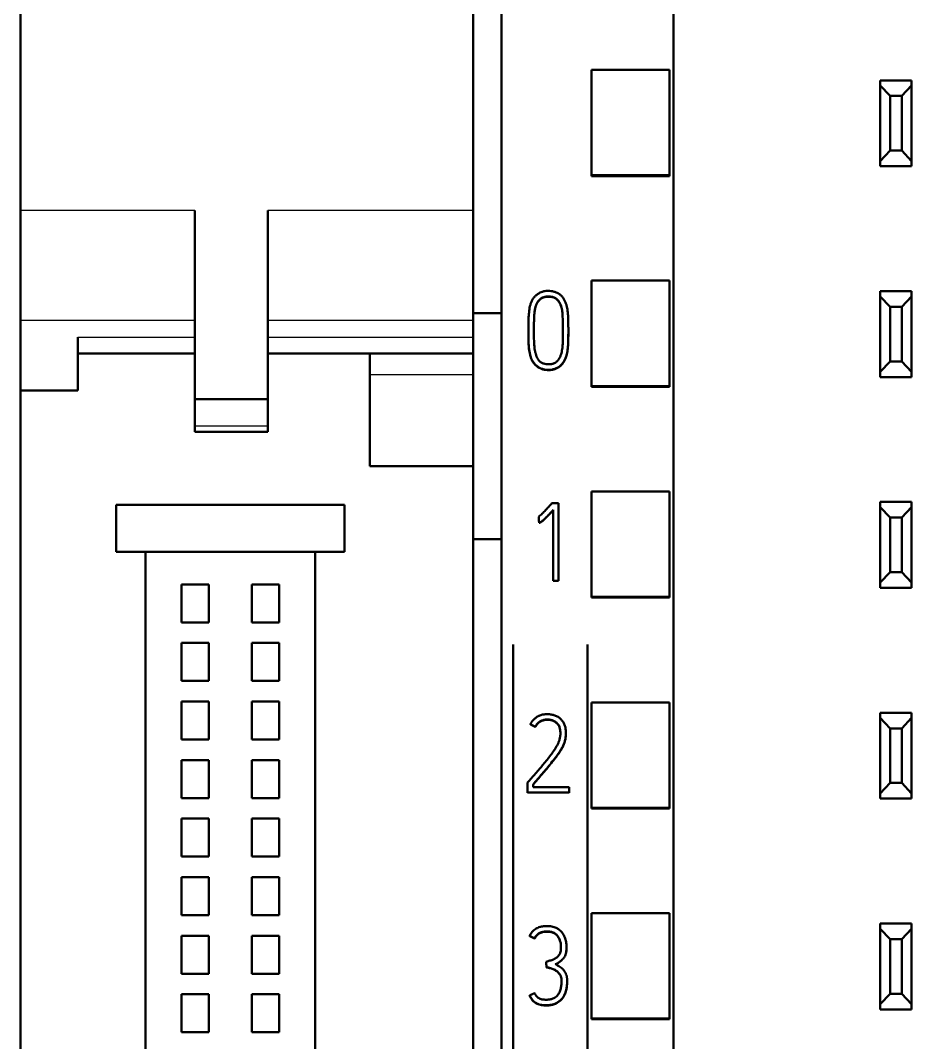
# Model space of a CAD drawing. Header units: millimetres. Extents: x 0 to 594, y 0 to 420.
# Drawn here: x 118.74 to 141.56, y 283.18 to 309.37 of the extents above; entities that cross this region are included whole.
import ezdxf

# ---------------------------------------------------------------- set-up
doc = ezdxf.new("R2010")
doc.units = ezdxf.units.MM
doc.layers.add('1', color=7, linetype='Continuous')

msp = doc.modelspace()

# ---------------------------------------------------------------- linework, layer by layer
at = {"layer": '1', "color": 7, "linetype": 'Continuous', "lineweight": 50}
for p, q in [((131.061, 360.313), (131.061, 246.895)), ((135.461, 358.032), (135.461, 249.217)), ((130.336, 319.932), (130.336, 301.866)), ((118.736, 319.44), (118.736, 304.497)), ((133.361, 305.401), (133.361, 308.103)), ((135.361, 308.103), (133.361, 308.103)), ((135.361, 305.401), (135.361, 308.103)), ((140.761, 307.832), (141.561, 307.832)), ((140.761, 307.699), (140.761, 307.832)), ((141.011, 307.432), (140.761, 307.699)), ((140.761, 305.766), (140.761, 307.699)), ((141.561, 307.699), (141.311, 307.432)), ((141.561, 307.832), (141.561, 307.699)), ((141.561, 307.699), (141.561, 305.766)), ((141.311, 307.432), (141.011, 307.432)), ((141.011, 307.432), (141.011, 306.032)), ((141.311, 306.032), (141.311, 307.432)), ((140.761, 305.766), (141.011, 306.032)), ((141.011, 306.032), (141.311, 306.032)), ((141.311, 306.032), (141.561, 305.766)), ((140.761, 305.632), (140.761, 305.766)), ((141.561, 305.632), (140.761, 305.632)), ((141.561, 305.766), (141.561, 305.632)), ((133.361, 305.382), (133.361, 305.401)), ((135.361, 305.401), (133.361, 305.401)), ((135.361, 305.382), (133.361, 305.382)), ((135.361, 305.382), (135.361, 305.401)), ((123.201, 304.497), (123.201, 299.661)), ((125.071, 304.497), (125.071, 299.661)), ((133.361, 300), (133.361, 302.701)), ((135.361, 302.701), (133.361, 302.701)), ((135.361, 300), (135.361, 302.701)), ((140.761, 302.432), (141.561, 302.432)), ((140.761, 302.299), (140.761, 302.432)), ((141.011, 302.032), (140.761, 302.299)), ((140.761, 300.366), (140.761, 302.299)), ((141.561, 302.299), (141.311, 302.032)), ((141.561, 302.432), (141.561, 302.299)), ((141.561, 302.299), (141.561, 300.366)), ((141.311, 302.032), (141.011, 302.032)), ((141.011, 302.032), (141.011, 300.632)), ((141.311, 300.632), (141.311, 302.032)), ((118.736, 301.678), (118.736, 299.885)), ((130.336, 301.866), (130.336, 296.076)), ((131.061, 301.866), (130.336, 301.866)), ((131.747, 301.44), (131.747, 301.434)), ((132.77, 301.392), (132.77, 301.398)), ((120.209, 299.885), (120.209, 301.254)), ((120.209, 300.832), (123.201, 300.832)), ((120.209, 300.832), (123.201, 300.832)), ((125.071, 300.832), (127.687, 300.832)), ((125.071, 300.832), (130.336, 300.832)), ((127.687, 300.294), (127.687, 300.832)), ((127.687, 300.832), (130.336, 300.832)), ((140.761, 300.366), (141.011, 300.632)), ((141.011, 300.632), (141.311, 300.632)), ((141.311, 300.632), (141.561, 300.366)), ((140.761, 300.232), (140.761, 300.366)), ((141.561, 300.366), (141.561, 300.232)), ((127.687, 297.947), (127.687, 300.294)), ((141.561, 300.232), (140.761, 300.232)), ((118.736, 299.885), (118.736, 262.532)), ((120.209, 299.885), (118.736, 299.885)), ((133.361, 299.982), (133.361, 300)), ((135.361, 300), (133.361, 300)), ((135.361, 299.982), (133.361, 299.982)), ((135.361, 299.982), (135.361, 300)), ((123.201, 299.661), (123.201, 298.984)), ((123.201, 299.661), (125.071, 299.661)), ((125.071, 299.661), (125.071, 298.984)), ((123.201, 298.832), (125.071, 298.832)), ((127.687, 297.947), (130.336, 297.947)), ((133.361, 294.598), (133.361, 297.3)), ((135.361, 297.3), (133.361, 297.3)), ((135.361, 294.598), (135.361, 297.3)), ((121.186, 296.957), (121.186, 295.757)), ((127.036, 296.957), (121.186, 296.957)), ((127.036, 295.757), (127.036, 296.957)), ((132.522, 296.998), (132.348, 296.998)), ((132.522, 295.01), (132.522, 296.998)), ((140.761, 297.032), (141.561, 297.032)), ((140.761, 296.899), (140.761, 297.032)), ((141.561, 297.032), (141.561, 296.899)), ((132.384, 296.826), (132.384, 295.01)), ((140.761, 294.966), (140.761, 296.899)), ((141.011, 296.632), (140.761, 296.899)), ((141.561, 296.899), (141.311, 296.632)), ((141.561, 296.899), (141.561, 294.966)), ((132.012, 296.653), (132.012, 296.646)), ((132.02, 296.505), (132.02, 296.499)), ((141.311, 296.632), (141.011, 296.632)), ((141.011, 296.632), (141.011, 295.232)), ((141.311, 295.232), (141.311, 296.632)), ((130.336, 296.076), (130.336, 262.506)), ((131.061, 296.076), (130.336, 296.076)), ((121.186, 295.757), (127.036, 295.757)), ((121.936, 295.757), (121.936, 265.807)), ((126.286, 265.807), (126.286, 295.757)), ((140.761, 294.966), (141.011, 295.232)), ((141.011, 295.232), (141.311, 295.232)), ((141.311, 295.232), (141.561, 294.966)), ((122.861, 293.945), (122.861, 294.92)), ((122.861, 294.92), (123.561, 294.92)), ((123.561, 294.92), (123.561, 293.945)), ((124.661, 293.945), (124.661, 294.92)), ((124.661, 294.92), (125.361, 294.92)), ((125.361, 294.92), (125.361, 293.945)), ((132.384, 295.01), (132.522, 295.01)), ((140.761, 294.832), (140.761, 294.966)), ((141.561, 294.966), (141.561, 294.832)), ((133.361, 294.582), (133.361, 294.598)), ((135.361, 294.598), (133.361, 294.598)), ((135.361, 294.582), (135.361, 294.598)), ((141.561, 294.832), (140.761, 294.832)), ((135.361, 294.582), (133.361, 294.582)), ((123.561, 293.945), (122.861, 293.945)), ((125.361, 293.945), (124.661, 293.945)), ((122.861, 293.42), (123.561, 293.42)), ((122.861, 292.445), (122.861, 293.42)), ((123.561, 293.42), (123.561, 292.445)), ((124.661, 292.445), (124.661, 293.42)), ((124.661, 293.42), (125.361, 293.42)), ((125.361, 293.42), (125.361, 292.445)), ((131.361, 293.382), (131.361, 229.427)), ((133.261, 293.382), (133.261, 229.427)), ((123.561, 292.445), (122.861, 292.445)), ((125.361, 292.445), (124.661, 292.445)), ((122.861, 291.92), (123.561, 291.92)), ((122.861, 290.945), (122.861, 291.92)), ((123.561, 291.92), (123.561, 290.945)), ((124.661, 291.92), (125.361, 291.92)), ((124.661, 290.945), (124.661, 291.92)), ((125.361, 291.92), (125.361, 290.945)), ((133.361, 289.196), (133.361, 291.898)), ((135.361, 291.898), (133.361, 291.898)), ((135.361, 289.196), (135.361, 291.898)), ((140.761, 291.632), (141.561, 291.632)), ((140.761, 291.499), (140.761, 291.632)), ((141.011, 291.232), (140.761, 291.499)), ((140.761, 289.566), (140.761, 291.499)), ((141.561, 291.499), (141.311, 291.232)), ((141.561, 291.632), (141.561, 291.499)), ((141.561, 291.499), (141.561, 289.566)), ((131.801, 291.337), (131.801, 291.331)), ((131.926, 291.273), (131.926, 291.267)), ((141.311, 291.232), (141.011, 291.232)), ((141.011, 291.232), (141.011, 289.832)), ((141.311, 289.832), (141.311, 291.232)), ((123.561, 290.945), (122.861, 290.945)), ((125.361, 290.945), (124.661, 290.945)), ((132.708, 291.105), (132.708, 291.111)), ((122.861, 289.445), (122.861, 290.42)), ((122.861, 290.42), (123.561, 290.42)), ((123.561, 290.42), (123.561, 289.445)), ((124.661, 289.445), (124.661, 290.42)), ((124.661, 290.42), (125.361, 290.42)), ((125.361, 290.42), (125.361, 289.445)), ((131.726, 289.841), (131.726, 289.586)), ((131.865, 289.724), (131.865, 289.791)), ((132.791, 289.724), (131.865, 289.724)), ((132.791, 289.586), (132.791, 289.724)), ((140.761, 289.566), (141.011, 289.832)), ((141.011, 289.832), (141.311, 289.832)), ((141.311, 289.832), (141.561, 289.566)), ((123.561, 289.445), (122.861, 289.445)), ((125.361, 289.445), (124.661, 289.445)), ((131.726, 289.586), (131.726, 289.58)), ((131.726, 289.586), (132.791, 289.586)), ((132.791, 289.586), (132.791, 289.58)), ((140.761, 289.432), (140.761, 289.566)), ((141.561, 289.432), (140.761, 289.432)), ((141.561, 289.566), (141.561, 289.432)), ((133.361, 289.182), (133.361, 289.196)), ((135.361, 289.196), (133.361, 289.196)), ((135.361, 289.182), (133.361, 289.182)), ((135.361, 289.182), (135.361, 289.196)), ((122.861, 287.945), (122.861, 288.92)), ((122.861, 288.92), (123.561, 288.92)), ((123.561, 288.92), (123.561, 287.945)), ((124.661, 287.945), (124.661, 288.92)), ((124.661, 288.92), (125.361, 288.92)), ((125.361, 288.92), (125.361, 287.945)), ((123.561, 287.945), (122.861, 287.945)), ((125.361, 287.945), (124.661, 287.945)), ((122.861, 286.445), (122.861, 287.42)), ((122.861, 287.42), (123.561, 287.42)), ((123.561, 287.42), (123.561, 286.445)), ((124.661, 286.445), (124.661, 287.42)), ((124.661, 287.42), (125.361, 287.42)), ((125.361, 287.42), (125.361, 286.445)), ((133.361, 283.795), (133.361, 286.496)), ((135.361, 286.496), (133.361, 286.496)), ((135.361, 283.795), (135.361, 286.496)), ((123.561, 286.445), (122.861, 286.445)), ((125.361, 286.445), (124.661, 286.445)), ((140.761, 286.232), (141.561, 286.232)), ((140.761, 286.099), (140.761, 286.232)), ((141.561, 286.232), (141.561, 286.099)), ((141.011, 285.832), (140.761, 286.099)), ((140.761, 284.166), (140.761, 286.099)), ((141.561, 286.099), (141.311, 285.832)), ((141.561, 286.099), (141.561, 284.166)), ((122.861, 285.92), (123.561, 285.92)), ((122.861, 284.945), (122.861, 285.92)), ((123.561, 285.92), (123.561, 284.945)), ((124.661, 285.92), (125.361, 285.92)), ((124.661, 284.945), (124.661, 285.92)), ((125.361, 285.92), (125.361, 284.945)), ((131.777, 285.917), (131.777, 285.911)), ((131.905, 285.854), (131.905, 285.847)), ((141.311, 285.832), (141.011, 285.832)), ((141.011, 285.832), (141.011, 284.432)), ((141.311, 284.432), (141.311, 285.832)), ((132.723, 285.599), (132.723, 285.605)), ((132.202, 285.252), (132.202, 285.246)), ((123.561, 284.945), (122.861, 284.945)), ((125.361, 284.945), (124.661, 284.945)), ((132.21, 285.114), (132.21, 285.107)), ((132.74, 284.746), (132.74, 284.752)), ((122.861, 283.445), (122.861, 284.42)), ((122.861, 284.42), (123.561, 284.42)), ((123.561, 284.42), (123.561, 283.445)), ((124.661, 283.445), (124.661, 284.42)), ((124.661, 284.42), (125.361, 284.42)), ((125.361, 284.42), (125.361, 283.445)), ((131.777, 284.39), (131.777, 284.384)), ((140.761, 284.166), (141.011, 284.432)), ((141.011, 284.432), (141.311, 284.432)), ((141.311, 284.432), (141.561, 284.166)), ((140.761, 284.032), (140.761, 284.166)), ((141.561, 284.166), (141.561, 284.032)), ((141.561, 284.032), (140.761, 284.032)), ((133.361, 283.782), (133.361, 283.795)), ((135.361, 283.795), (133.361, 283.795)), ((135.361, 283.782), (133.361, 283.782)), ((135.361, 283.782), (135.361, 283.795)), ((123.561, 283.445), (122.861, 283.445)), ((125.361, 283.445), (124.661, 283.445))]:
    msp.add_line(p, q, dxfattribs=at)
at = {"layer": '1', "color": 7, "linetype": 'Continuous', "lineweight": 25}
for p, q in [((123.201, 304.497), (118.736, 304.497)), ((130.336, 304.497), (125.071, 304.497)), ((123.201, 301.678), (118.736, 301.678)), ((130.336, 301.678), (125.071, 301.678)), ((120.209, 301.254), (123.201, 301.254)), ((125.071, 301.254), (130.336, 301.254)), ((127.687, 300.294), (130.336, 300.294)), ((123.201, 298.984), (125.071, 298.984))]:
    msp.add_line(p, q, dxfattribs=at)
at = {"layer": '1', "color": 7, "linetype": 'Continuous', "lineweight": 50}
for points in [[(118.736, 304.497), (118.736, 303.976), (118.736, 302.829), (118.736, 301.917), (118.736, 301.678)], [(123.201, 298.984), (123.201, 298.951), (123.201, 298.894), (123.201, 298.844), (123.201, 298.832), (123.201, 298.832)], [(125.071, 298.984), (125.071, 298.951), (125.071, 298.894), (125.071, 298.844), (125.071, 298.832), (125.071, 298.832)]]:
    msp.add_open_spline(points, degree=3, dxfattribs=at)
for points, knots in [([(132.088, 302.412), (132.113, 302.421), (132.139, 302.428), (132.192, 302.438), (132.219, 302.44), (132.273, 302.441), (132.3, 302.439), (132.353, 302.432), (132.379, 302.426), (132.418, 302.415), (132.431, 302.411), (132.456, 302.401), (132.481, 302.391), (132.505, 302.378), (132.522, 302.368), (132.528, 302.364), (132.539, 302.356), (132.545, 302.352), (132.572, 302.332), (132.591, 302.314), (132.617, 302.283), (132.626, 302.273), (132.642, 302.251), (132.649, 302.239), (132.67, 302.205), (132.682, 302.181), (132.703, 302.132), (132.712, 302.107), (132.724, 302.068), (132.728, 302.055), (132.734, 302.029), (132.743, 301.99), (132.758, 301.899), (132.763, 301.819), (132.768, 301.714), (132.769, 301.661), (132.77, 301.555), (132.77, 301.502), (132.77, 301.396), (132.771, 301.29), (132.769, 301.184), (132.766, 301.078), (132.763, 301.025), (132.752, 300.92), (132.744, 300.867), (132.727, 300.802), (132.723, 300.789), (132.715, 300.763), (132.71, 300.75), (132.696, 300.713), (132.686, 300.688), (132.667, 300.652), (132.661, 300.64), (132.647, 300.617), (132.639, 300.605), (132.616, 300.573), (132.599, 300.552), (132.57, 300.524), (132.56, 300.515), (132.543, 300.503), (132.538, 300.499), (132.527, 300.491), (132.521, 300.487), (132.492, 300.47), (132.468, 300.458), (132.43, 300.444), (132.417, 300.439), (132.391, 300.432), (132.378, 300.429), (132.338, 300.421), (132.311, 300.418), (132.271, 300.416), (132.257, 300.416), (132.23, 300.417), (132.216, 300.418), (132.176, 300.423), (132.15, 300.428), (132.111, 300.438), (132.098, 300.442), (132.072, 300.451), (132.06, 300.456), (132.023, 300.473), (131.999, 300.487), (131.967, 300.511), (131.956, 300.519), (131.936, 300.538), (131.926, 300.547), (131.899, 300.577), (131.882, 300.599), (131.86, 300.633), (131.853, 300.645), (131.84, 300.668), (131.835, 300.68), (131.818, 300.717), (131.808, 300.742), (131.796, 300.781), (131.793, 300.794), (131.786, 300.82), (131.783, 300.833), (131.775, 300.873), (131.77, 300.9), (131.752, 301.032), (131.749, 301.139), (131.747, 301.3), (131.747, 301.354), (131.746, 301.461), (131.747, 301.514), (131.748, 301.621), (131.749, 301.675), (131.754, 301.781), (131.757, 301.835), (131.768, 301.941), (131.775, 301.993), (131.793, 302.072), (131.801, 302.098), (131.814, 302.137), (131.819, 302.149), (131.831, 302.175), (131.837, 302.187), (131.856, 302.223), (131.872, 302.246), (131.898, 302.278), (131.907, 302.288), (131.926, 302.308), (131.936, 302.318), (131.967, 302.345), (131.989, 302.361), (132.025, 302.382), (132.037, 302.389), (132.056, 302.398), (132.065, 302.402), (132.076, 302.407), (132.081, 302.409), (132.084, 302.41), (132.086, 302.411), (132.088, 302.412)], [0, 0, 0, 0, 0.015625, 0.015625, 0.03125, 0.03125, 0.046875, 0.046875, 0.0625, 0.0625, 0.070313, 0.070313, 0.078125, 0.085938, 0.085938, 0.089844, 0.089844, 0.09375, 0.09375, 0.109375, 0.109375, 0.117188, 0.117188, 0.125, 0.125, 0.140625, 0.140625, 0.15625, 0.15625, 0.164063, 0.164063, 0.171875, 0.1875, 0.21875, 0.21875, 0.25, 0.25, 0.28125, 0.28125, 0.3125, 0.34375, 0.34375, 0.375, 0.375, 0.40625, 0.40625, 0.414063, 0.414063, 0.421875, 0.421875, 0.4375, 0.4375, 0.445313, 0.445313, 0.453125, 0.453125, 0.46875, 0.46875, 0.476563, 0.476563, 0.480469, 0.480469, 0.484375, 0.484375, 0.5, 0.5, 0.507813, 0.507813, 0.515625, 0.515625, 0.53125, 0.53125, 0.539063, 0.539063, 0.546875, 0.546875, 0.5625, 0.5625, 0.570313, 0.570313, 0.578125, 0.578125, 0.59375, 0.59375, 0.601563, 0.601563, 0.609375, 0.609375, 0.625, 0.625, 0.632813, 0.632813, 0.640625, 0.640625, 0.65625, 0.65625, 0.664063, 0.664063, 0.671875, 0.671875, 0.6875, 0.6875, 0.75, 0.75, 0.78125, 0.78125, 0.8125, 0.8125, 0.84375, 0.84375, 0.875, 0.875, 0.90625, 0.90625, 0.921875, 0.921875, 0.929688, 0.929688, 0.9375, 0.9375, 0.953125, 0.953125, 0.960938, 0.960938, 0.96875, 0.96875, 0.984375, 0.984375, 0.992188, 0.992188, 0.996094, 0.998047, 0.999023, 0.999023, 1, 1, 1, 1]), ([(132.431, 302.259), (132.451, 302.248), (132.468, 302.234), (132.5, 302.203), (132.515, 302.185), (132.54, 302.148), (132.551, 302.129), (132.57, 302.088), (132.578, 302.067), (132.599, 302.004), (132.608, 301.96), (132.617, 301.894), (132.619, 301.872), (132.622, 301.827), (132.623, 301.805), (132.628, 301.693), (132.631, 301.604), (132.633, 301.425), (132.632, 301.336), (132.63, 301.201), (132.629, 301.134), (132.625, 301.067), (132.622, 301.023), (132.62, 301.001), (132.611, 300.934), (132.603, 300.89), (132.587, 300.826), (132.58, 300.804), (132.569, 300.773), (132.565, 300.762), (132.556, 300.742), (132.546, 300.721), (132.535, 300.702), (132.523, 300.683), (132.517, 300.674), (132.496, 300.647), (132.48, 300.632), (132.453, 300.611), (132.443, 300.605), (132.424, 300.594), (132.413, 300.589), (132.393, 300.581), (132.382, 300.577), (132.361, 300.57), (132.35, 300.568), (132.317, 300.561), (132.295, 300.559), (132.261, 300.557), (132.25, 300.558), (132.227, 300.559), (132.216, 300.56), (132.183, 300.564), (132.161, 300.569), (132.129, 300.579), (132.118, 300.583), (132.098, 300.592), (132.078, 300.603), (132.059, 300.615), (132.046, 300.626), (132.042, 300.629), (132.033, 300.637), (132.029, 300.641), (132.018, 300.653), (132.01, 300.662), (131.997, 300.68), (131.991, 300.689), (131.974, 300.718), (131.964, 300.738), (131.948, 300.78), (131.941, 300.801), (131.931, 300.833), (131.928, 300.844), (131.923, 300.866), (131.916, 300.898), (131.91, 300.931), (131.901, 300.997), (131.897, 301.041), (131.889, 301.172), (131.888, 301.261), (131.888, 301.393), (131.888, 301.437), (131.889, 301.525), (131.889, 301.658), (131.894, 301.79), (131.905, 301.9), (131.907, 301.922), (131.914, 301.965), (131.918, 301.987), (131.926, 302.019), (131.929, 302.03), (131.935, 302.051), (131.939, 302.061), (131.95, 302.092), (131.959, 302.112), (131.976, 302.141), (131.981, 302.15), (131.994, 302.168), (132.001, 302.177), (132.022, 302.203), (132.037, 302.219), (132.062, 302.24), (132.071, 302.246), (132.09, 302.259), (132.1, 302.264), (132.129, 302.278), (132.15, 302.285), (132.194, 302.294), (132.216, 302.296), (132.26, 302.297), (132.282, 302.296), (132.326, 302.292), (132.347, 302.288), (132.379, 302.28), (132.39, 302.277), (132.405, 302.271), (132.411, 302.269), (132.418, 302.265), (132.421, 302.264), (132.426, 302.261), (132.428, 302.26), (132.431, 302.259)], [0, 0, 0, 0, 0.015625, 0.015625, 0.03125, 0.03125, 0.046875, 0.046875, 0.0625, 0.0625, 0.09375, 0.09375, 0.109375, 0.109375, 0.125, 0.125, 0.1875, 0.1875, 0.25, 0.25, 0.28125, 0.296875, 0.296875, 0.3125, 0.3125, 0.34375, 0.34375, 0.359375, 0.359375, 0.367188, 0.367188, 0.375, 0.382813, 0.382813, 0.390625, 0.390625, 0.40625, 0.40625, 0.414063, 0.414063, 0.421875, 0.421875, 0.429688, 0.429688, 0.4375, 0.4375, 0.453125, 0.453125, 0.460938, 0.460938, 0.46875, 0.46875, 0.484375, 0.484375, 0.492188, 0.492188, 0.5, 0.507813, 0.507813, 0.511719, 0.511719, 0.515625, 0.515625, 0.523438, 0.523438, 0.53125, 0.53125, 0.546875, 0.546875, 0.5625, 0.5625, 0.570313, 0.570313, 0.578125, 0.59375, 0.59375, 0.625, 0.625, 0.6875, 0.6875, 0.71875, 0.71875, 0.75, 0.8125, 0.8125, 0.828125, 0.828125, 0.84375, 0.84375, 0.851563, 0.851563, 0.859375, 0.859375, 0.875, 0.875, 0.882813, 0.882813, 0.890625, 0.890625, 0.90625, 0.90625, 0.914063, 0.914063, 0.921875, 0.921875, 0.9375, 0.9375, 0.953125, 0.953125, 0.96875, 0.96875, 0.984375, 0.984375, 0.992187, 0.992187, 0.996094, 0.996094, 0.998047, 0.998047, 1, 1, 1, 1]), ([(132.431, 302.253), (132.411, 302.263), (132.39, 302.271), (132.358, 302.279), (132.347, 302.282), (132.325, 302.285), (132.313, 302.287), (132.28, 302.29), (132.258, 302.291), (132.213, 302.29), (132.191, 302.287), (132.158, 302.28), (132.147, 302.277), (132.126, 302.27), (132.116, 302.266), (132.096, 302.256), (132.086, 302.25), (132.067, 302.237), (132.058, 302.23), (132.041, 302.216), (132.033, 302.208), (132.018, 302.192), (132.01, 302.183), (131.989, 302.156), (131.977, 302.138), (131.961, 302.108), (131.956, 302.098), (131.947, 302.078), (131.943, 302.067), (131.932, 302.035), (131.926, 302.014), (131.911, 301.949), (131.906, 301.905), (131.897, 301.816), (131.895, 301.772), (131.891, 301.682), (131.89, 301.638), (131.889, 301.549), (131.889, 301.504), (131.888, 301.421), (131.888, 301.383), (131.888, 301.344)], [0, 0, 0, 0, 0.050692, 0.050692, 0.076038, 0.076038, 0.101384, 0.101384, 0.152076, 0.152076, 0.202768, 0.202768, 0.228114, 0.228114, 0.25346, 0.25346, 0.278806, 0.278806, 0.304152, 0.304152, 0.329498, 0.329498, 0.354844, 0.354844, 0.405536, 0.405536, 0.430882, 0.430882, 0.456228, 0.456228, 0.506919, 0.506919, 0.608303, 0.608303, 0.709687, 0.709687, 0.811071, 0.811071, 0.912455, 0.912455, 1, 1, 1, 1]), ([(132.632, 301.44), (132.632, 301.466), (132.632, 301.492), (132.631, 301.606), (132.628, 301.694), (132.622, 301.827), (132.619, 301.871), (132.607, 301.958), (132.598, 302), (132.581, 302.053), (132.577, 302.063), (132.569, 302.084), (132.564, 302.094), (132.55, 302.124), (132.539, 302.143), (132.52, 302.171), (132.513, 302.18), (132.499, 302.197), (132.484, 302.213), (132.467, 302.228), (132.454, 302.238), (132.45, 302.241), (132.44, 302.247), (132.436, 302.25), (132.431, 302.253)], [0, 0, 0, 0, 0.088977, 0.088977, 0.392651, 0.392651, 0.544488, 0.544488, 0.696326, 0.696326, 0.734285, 0.734285, 0.772244, 0.772244, 0.848163, 0.848163, 0.886122, 0.886122, 0.924081, 0.962041, 0.962041, 0.98102, 0.98102, 1, 1, 1, 1]), ([(131.747, 301.434), (131.747, 301.37), (131.747, 301.306), (131.749, 301.189), (131.75, 301.135), (131.754, 301.055), (131.755, 301.028), (131.76, 300.974), (131.763, 300.947), (131.774, 300.867), (131.784, 300.814), (131.804, 300.75), (131.808, 300.737), (131.818, 300.712), (131.823, 300.699), (131.84, 300.663), (131.852, 300.639), (131.874, 300.605), (131.882, 300.594), (131.898, 300.573), (131.907, 300.562), (131.934, 300.532), (131.953, 300.514), (131.986, 300.49), (131.997, 300.483), (132.021, 300.469), (132.033, 300.463), (132.069, 300.445), (132.095, 300.436), (132.134, 300.426), (132.147, 300.422), (132.174, 300.417), (132.187, 300.415), (132.227, 300.411), (132.254, 300.41), (132.295, 300.411), (132.308, 300.412), (132.335, 300.415), (132.348, 300.417), (132.388, 300.424), (132.414, 300.431), (132.452, 300.445), (132.464, 300.451), (132.489, 300.462), (132.501, 300.469), (132.535, 300.49), (132.557, 300.506), (132.596, 300.543), (132.614, 300.564), (132.638, 300.597), (132.645, 300.608), (132.659, 300.631), (132.666, 300.643), (132.684, 300.679), (132.695, 300.704), (132.714, 300.754), (132.722, 300.78), (132.736, 300.832), (132.742, 300.858), (132.751, 300.911), (132.762, 300.991), (132.766, 301.071), (132.769, 301.177), (132.77, 301.267), (132.77, 301.356), (132.77, 301.392)], [0, 0, 0, 0, 0.074801, 0.074801, 0.137845, 0.137845, 0.169367, 0.169367, 0.200889, 0.200889, 0.263933, 0.263933, 0.279694, 0.279694, 0.295455, 0.295455, 0.326976, 0.326976, 0.342737, 0.342737, 0.358498, 0.358498, 0.39002, 0.39002, 0.405781, 0.405781, 0.421542, 0.421542, 0.453064, 0.453064, 0.468825, 0.468825, 0.484586, 0.484586, 0.516108, 0.516108, 0.531869, 0.531869, 0.54763, 0.54763, 0.579151, 0.579151, 0.594912, 0.594912, 0.610673, 0.610673, 0.642195, 0.642195, 0.673717, 0.673717, 0.689478, 0.689478, 0.705239, 0.705239, 0.736761, 0.736761, 0.768283, 0.768283, 0.799805, 0.799805, 0.831326, 0.89437, 0.89437, 0.957414, 1, 1, 1, 1]), ([(132.348, 296.998), (132.321, 296.968), (132.294, 296.938), (132.24, 296.879), (132.212, 296.85), (132.171, 296.806), (132.157, 296.791), (132.129, 296.762), (132.115, 296.748), (132.087, 296.719), (132.072, 296.706), (132.042, 296.679), (132.027, 296.666), (132.012, 296.653)], [0, 0, 0, 0, 0.25, 0.25, 0.5, 0.5, 0.625, 0.625, 0.75, 0.75, 0.875, 0.875, 1, 1, 1, 1]), ([(132.02, 296.505), (132.025, 296.505), (132.031, 296.506), (132.041, 296.508), (132.046, 296.509), (132.055, 296.513), (132.06, 296.515), (132.069, 296.52), (132.073, 296.523), (132.086, 296.532), (132.094, 296.538), (132.11, 296.551), (132.118, 296.558), (132.141, 296.578), (132.156, 296.592), (132.185, 296.62), (132.2, 296.634), (132.243, 296.678), (132.271, 296.707), (132.328, 296.767), (132.356, 296.797), (132.384, 296.826)], [0, 0, 0, 0, 0.03125, 0.03125, 0.0625, 0.0625, 0.09375, 0.09375, 0.125, 0.125, 0.1875, 0.1875, 0.25, 0.25, 0.375, 0.375, 0.5, 0.5, 0.75, 0.75, 1, 1, 1, 1]), ([(132.384, 296.82), (132.356, 296.79), (132.328, 296.76), (132.271, 296.701), (132.243, 296.672), (132.2, 296.628), (132.185, 296.614), (132.155, 296.586), (132.14, 296.572), (132.117, 296.551), (132.11, 296.545), (132.094, 296.532), (132.086, 296.526), (132.073, 296.517), (132.069, 296.514), (132.06, 296.509), (132.055, 296.507), (132.046, 296.503), (132.041, 296.502), (132.031, 296.5), (132.025, 296.499), (132.02, 296.499)], [0, 0, 0, 0, 0.25, 0.25, 0.5, 0.5, 0.625, 0.625, 0.75, 0.75, 0.8125, 0.8125, 0.875, 0.875, 0.90625, 0.90625, 0.9375, 0.9375, 0.96875, 0.96875, 1, 1, 1, 1]), ([(131.926, 291.273), (131.937, 291.297), (131.951, 291.319), (131.975, 291.349), (131.984, 291.358), (132.002, 291.377), (132.012, 291.385), (132.044, 291.408), (132.066, 291.42), (132.115, 291.44), (132.14, 291.447), (132.178, 291.454), (132.191, 291.456), (132.216, 291.458), (132.23, 291.459), (132.269, 291.458), (132.294, 291.456), (132.332, 291.447), (132.345, 291.444), (132.369, 291.435), (132.381, 291.43), (132.416, 291.414), (132.438, 291.4), (132.469, 291.376), (132.478, 291.367), (132.496, 291.348), (132.505, 291.338), (132.516, 291.322), (132.519, 291.316), (132.526, 291.305), (132.535, 291.288), (132.542, 291.27), (132.55, 291.245), (132.553, 291.232), (132.559, 291.207), (132.561, 291.194), (132.564, 291.169), (132.565, 291.156), (132.567, 291.13), (132.567, 291.117), (132.567, 291.091), (132.566, 291.078), (132.565, 291.052), (132.563, 291.039), (132.558, 291.001), (132.553, 290.975), (132.543, 290.938), (132.54, 290.926), (132.531, 290.901), (132.527, 290.889), (132.512, 290.853), (132.501, 290.83), (132.477, 290.784), (132.464, 290.762), (132.438, 290.718), (132.424, 290.697), (132.381, 290.633), (132.352, 290.591), (132.259, 290.467), (132.194, 290.388), (132.095, 290.269), (132.062, 290.23), (131.995, 290.152), (131.962, 290.113), (131.894, 290.035), (131.861, 289.996), (131.793, 289.918), (131.76, 289.88), (131.726, 289.841)], [0, 0, 0, 0, 0.03125, 0.03125, 0.046875, 0.046875, 0.0625, 0.0625, 0.09375, 0.09375, 0.125, 0.125, 0.140625, 0.140625, 0.15625, 0.15625, 0.1875, 0.1875, 0.203125, 0.203125, 0.21875, 0.21875, 0.25, 0.25, 0.265625, 0.265625, 0.28125, 0.28125, 0.289062, 0.289062, 0.296875, 0.3125, 0.3125, 0.328125, 0.328125, 0.34375, 0.34375, 0.359375, 0.359375, 0.375, 0.375, 0.390625, 0.390625, 0.40625, 0.40625, 0.4375, 0.4375, 0.453125, 0.453125, 0.46875, 0.46875, 0.5, 0.5, 0.53125, 0.53125, 0.5625, 0.5625, 0.625, 0.625, 0.75, 0.75, 0.8125, 0.8125, 0.875, 0.875, 0.9375, 0.9375, 1, 1, 1, 1]), ([(131.865, 289.791), (131.904, 289.837), (131.943, 289.883), (132.021, 289.975), (132.06, 290.021), (132.138, 290.112), (132.177, 290.158), (132.255, 290.25), (132.293, 290.297), (132.369, 290.39), (132.407, 290.437), (132.461, 290.51), (132.479, 290.534), (132.515, 290.583), (132.532, 290.608), (132.565, 290.658), (132.581, 290.683), (132.611, 290.735), (132.626, 290.762), (132.645, 290.803), (132.65, 290.817), (132.662, 290.845), (132.667, 290.859), (132.681, 290.902), (132.688, 290.932), (132.699, 290.991), (132.703, 291.02), (132.707, 291.065), (132.708, 291.081), (132.708, 291.111), (132.708, 291.126), (132.706, 291.171), (132.703, 291.201), (132.695, 291.246), (132.692, 291.261), (132.684, 291.29), (132.68, 291.304), (132.669, 291.333), (132.663, 291.347), (132.65, 291.374), (132.642, 291.387), (132.63, 291.406), (132.626, 291.412), (132.617, 291.424), (132.612, 291.43), (132.598, 291.448), (132.587, 291.459), (132.566, 291.48), (132.555, 291.491), (132.537, 291.504), (132.531, 291.509), (132.518, 291.517), (132.512, 291.521), (132.479, 291.541), (132.451, 291.553), (132.408, 291.568), (132.394, 291.572), (132.364, 291.58), (132.349, 291.583), (132.319, 291.589), (132.304, 291.59), (132.274, 291.593), (132.259, 291.594), (132.229, 291.595), (132.214, 291.595), (132.184, 291.593), (132.169, 291.592), (132.123, 291.587), (132.093, 291.581), (132.05, 291.567), (132.036, 291.562), (132.015, 291.553), (132.008, 291.549), (131.995, 291.542), (131.988, 291.539), (131.955, 291.52), (131.931, 291.502), (131.897, 291.472), (131.886, 291.461), (131.866, 291.439), (131.856, 291.427), (131.829, 291.391), (131.814, 291.365), (131.801, 291.337)], [0, 0, 0, 0, 0.0625, 0.0625, 0.125, 0.125, 0.1875, 0.1875, 0.25, 0.25, 0.3125, 0.3125, 0.34375, 0.34375, 0.375, 0.375, 0.40625, 0.40625, 0.4375, 0.4375, 0.453125, 0.453125, 0.46875, 0.46875, 0.5, 0.5, 0.53125, 0.53125, 0.546875, 0.546875, 0.5625, 0.5625, 0.59375, 0.59375, 0.609375, 0.609375, 0.625, 0.625, 0.640625, 0.640625, 0.65625, 0.65625, 0.664063, 0.664063, 0.671875, 0.671875, 0.6875, 0.6875, 0.703125, 0.703125, 0.710938, 0.710938, 0.71875, 0.71875, 0.75, 0.75, 0.765625, 0.765625, 0.78125, 0.78125, 0.796875, 0.796875, 0.8125, 0.8125, 0.828125, 0.828125, 0.84375, 0.84375, 0.875, 0.875, 0.890625, 0.890625, 0.898438, 0.898438, 0.90625, 0.90625, 0.9375, 0.9375, 0.953125, 0.953125, 0.96875, 0.96875, 1, 1, 1, 1]), ([(132.567, 291.102), (132.567, 291.112), (132.567, 291.123), (132.565, 291.146), (132.564, 291.159), (132.561, 291.184), (132.559, 291.197), (132.554, 291.223), (132.551, 291.236), (132.543, 291.26), (132.539, 291.272), (132.53, 291.29), (132.527, 291.296), (132.521, 291.307), (132.517, 291.313), (132.499, 291.34), (132.481, 291.359), (132.456, 291.38), (132.451, 291.384), (132.44, 291.391), (132.424, 291.402), (132.396, 291.418), (132.372, 291.428), (132.347, 291.437), (132.334, 291.44), (132.296, 291.449), (132.271, 291.452), (132.218, 291.453), (132.179, 291.45), (132.141, 291.441), (132.116, 291.433), (132.104, 291.429), (132.08, 291.419), (132.068, 291.414), (132.045, 291.401), (132.034, 291.395), (132.002, 291.371), (131.984, 291.353), (131.959, 291.323), (131.952, 291.312), (131.938, 291.29), (131.932, 291.279), (131.926, 291.267)], [0, 0, 0, 0, 0.034384, 0.034384, 0.076368, 0.076368, 0.118351, 0.118351, 0.160334, 0.160334, 0.202317, 0.202317, 0.223309, 0.223309, 0.244301, 0.244301, 0.328267, 0.328267, 0.349259, 0.349259, 0.370251, 0.412234, 0.454217, 0.454217, 0.496201, 0.496201, 0.580167, 0.580167, 0.664134, 0.706117, 0.706117, 0.7481, 0.7481, 0.790084, 0.790084, 0.832067, 0.832067, 0.916033, 0.916033, 0.958017, 0.958017, 1, 1, 1, 1]), ([(132.708, 291.104), (132.708, 291.099), (132.708, 291.093), (132.708, 291.073), (132.707, 291.057), (132.703, 291.012), (132.699, 290.982), (132.688, 290.923), (132.68, 290.894), (132.666, 290.851), (132.661, 290.837), (132.65, 290.808), (132.644, 290.795), (132.625, 290.753), (132.61, 290.727), (132.58, 290.675), (132.564, 290.65), (132.531, 290.6), (132.514, 290.576), (132.479, 290.527), (132.461, 290.503), (132.406, 290.431), (132.369, 290.383), (132.293, 290.29), (132.254, 290.244), (132.177, 290.152), (132.138, 290.106), (132.06, 290.014), (132.021, 289.968), (131.943, 289.876), (131.904, 289.831), (131.865, 289.785)], [0, 0, 0, 0, 0.010377, 0.010377, 0.038652, 0.038652, 0.095202, 0.095202, 0.151752, 0.151752, 0.180027, 0.180027, 0.208302, 0.208302, 0.264851, 0.264851, 0.321401, 0.321401, 0.377951, 0.377951, 0.434501, 0.434501, 0.547601, 0.547601, 0.660701, 0.660701, 0.7738, 0.7738, 0.8869, 0.8869, 1, 1, 1, 1]), ([(131.777, 285.917), (131.786, 285.936), (131.805, 285.971), (131.83, 286.003), (131.85, 286.026), (131.857, 286.033), (131.872, 286.047), (131.88, 286.054), (131.903, 286.073), (131.919, 286.085), (131.945, 286.101), (131.954, 286.106), (131.972, 286.115), (131.981, 286.119), (132.009, 286.132), (132.028, 286.139), (132.057, 286.147), (132.067, 286.15), (132.086, 286.154), (132.096, 286.156), (132.126, 286.161), (132.166, 286.166), (132.207, 286.167), (132.247, 286.167), (132.267, 286.166), (132.307, 286.162), (132.327, 286.159), (132.367, 286.152), (132.386, 286.147), (132.425, 286.134), (132.443, 286.127), (132.471, 286.114), (132.48, 286.109), (132.498, 286.099), (132.506, 286.094), (132.531, 286.077), (132.547, 286.065), (132.569, 286.045), (132.576, 286.038), (132.59, 286.023), (132.597, 286.015), (132.629, 285.976), (132.65, 285.942), (132.684, 285.868), (132.695, 285.829), (132.709, 285.771), (132.712, 285.751), (132.718, 285.711), (132.72, 285.691), (132.723, 285.651), (132.723, 285.631), (132.724, 285.591), (132.723, 285.571), (132.72, 285.53), (132.718, 285.51), (132.71, 285.47), (132.704, 285.451), (132.69, 285.414), (132.681, 285.395), (132.665, 285.369), (132.66, 285.361), (132.648, 285.344), (132.642, 285.336), (132.623, 285.313), (132.608, 285.299), (132.586, 285.279), (132.578, 285.272), (132.562, 285.26), (132.554, 285.254), (132.529, 285.237), (132.511, 285.227), (132.476, 285.207), (132.459, 285.197), (132.44, 285.188)], [0, 0, 0, 0, 0.03125, 0.0625, 0.0625, 0.078125, 0.078125, 0.09375, 0.09375, 0.125, 0.125, 0.140625, 0.140625, 0.15625, 0.15625, 0.1875, 0.1875, 0.203125, 0.203125, 0.21875, 0.21875, 0.25, 0.28125, 0.28125, 0.3125, 0.3125, 0.34375, 0.34375, 0.375, 0.375, 0.40625, 0.40625, 0.421875, 0.421875, 0.4375, 0.4375, 0.46875, 0.46875, 0.484375, 0.484375, 0.5, 0.5, 0.5625, 0.5625, 0.625, 0.625, 0.65625, 0.65625, 0.6875, 0.6875, 0.71875, 0.71875, 0.75, 0.75, 0.78125, 0.78125, 0.8125, 0.8125, 0.84375, 0.84375, 0.859375, 0.859375, 0.875, 0.875, 0.90625, 0.90625, 0.921875, 0.921875, 0.9375, 0.9375, 0.96875, 0.96875, 1, 1, 1, 1]), ([(132.202, 285.252), (132.234, 285.261), (132.265, 285.271), (132.328, 285.291), (132.359, 285.301), (132.405, 285.321), (132.419, 285.329), (132.448, 285.346), (132.461, 285.355), (132.481, 285.37), (132.487, 285.376), (132.499, 285.387), (132.505, 285.393), (132.522, 285.411), (132.532, 285.424), (132.545, 285.445), (132.549, 285.452), (132.557, 285.467), (132.56, 285.475), (132.569, 285.498), (132.573, 285.514), (132.579, 285.546), (132.581, 285.563), (132.582, 285.596), (132.582, 285.612), (132.582, 285.661), (132.579, 285.694), (132.571, 285.743), (132.568, 285.759), (132.562, 285.783), (132.559, 285.791), (132.554, 285.807), (132.551, 285.815), (132.542, 285.838), (132.535, 285.853), (132.518, 285.882), (132.509, 285.896), (132.489, 285.922), (132.478, 285.935), (132.46, 285.952), (132.454, 285.957), (132.441, 285.967), (132.434, 285.972), (132.413, 285.986), (132.398, 285.994), (132.368, 286.006), (132.352, 286.011), (132.319, 286.02), (132.303, 286.022), (132.27, 286.026), (132.254, 286.028), (132.221, 286.028), (132.204, 286.028), (132.171, 286.026), (132.154, 286.024), (132.121, 286.019), (132.105, 286.016), (132.081, 286.008), (132.073, 286.006), (132.058, 286), (132.05, 285.997), (132.035, 285.99), (132.027, 285.986), (132.013, 285.977), (132.006, 285.973), (131.986, 285.958), (131.973, 285.947), (131.95, 285.923), (131.94, 285.911), (131.921, 285.883), (131.913, 285.868), (131.905, 285.854)], [0, 0, 0, 0, 0.0625, 0.0625, 0.125, 0.125, 0.15625, 0.15625, 0.1875, 0.1875, 0.203125, 0.203125, 0.21875, 0.21875, 0.25, 0.25, 0.265625, 0.265625, 0.28125, 0.28125, 0.3125, 0.3125, 0.34375, 0.34375, 0.375, 0.375, 0.4375, 0.4375, 0.46875, 0.46875, 0.484375, 0.484375, 0.5, 0.5, 0.53125, 0.53125, 0.5625, 0.5625, 0.59375, 0.59375, 0.609375, 0.609375, 0.625, 0.625, 0.65625, 0.65625, 0.6875, 0.6875, 0.71875, 0.71875, 0.75, 0.75, 0.78125, 0.78125, 0.8125, 0.8125, 0.84375, 0.84375, 0.859375, 0.859375, 0.875, 0.875, 0.890625, 0.890625, 0.90625, 0.90625, 0.9375, 0.9375, 0.96875, 0.96875, 1, 1, 1, 1]), ([(131.905, 285.847), (131.913, 285.862), (131.921, 285.876), (131.939, 285.904), (131.949, 285.916), (131.967, 285.934), (131.973, 285.94), (131.985, 285.951), (131.992, 285.956), (132.005, 285.966), (132.012, 285.97), (132.026, 285.979), (132.033, 285.983), (132.056, 285.993), (132.072, 285.999), (132.103, 286.009), (132.119, 286.012), (132.152, 286.018), (132.168, 286.02), (132.201, 286.022), (132.218, 286.022), (132.268, 286.021), (132.301, 286.018), (132.341, 286.008), (132.349, 286.006), (132.365, 286.001), (132.373, 285.998), (132.396, 285.989), (132.411, 285.981), (132.432, 285.968), (132.438, 285.963), (132.452, 285.953), (132.458, 285.947), (132.476, 285.931), (132.487, 285.918), (132.503, 285.899), (132.507, 285.892), (132.517, 285.878), (132.53, 285.857), (132.541, 285.835), (132.553, 285.804), (132.558, 285.788), (132.567, 285.759), (132.57, 285.745), (132.572, 285.731)], [0, 0, 0, 0, 0.055991, 0.055991, 0.111982, 0.111982, 0.139978, 0.139978, 0.167973, 0.167973, 0.195969, 0.195969, 0.223964, 0.223964, 0.279955, 0.279955, 0.335946, 0.335946, 0.391937, 0.391937, 0.447928, 0.447928, 0.55991, 0.55991, 0.587906, 0.587906, 0.615901, 0.615901, 0.671892, 0.671892, 0.699888, 0.699888, 0.727884, 0.727884, 0.783875, 0.783875, 0.81187, 0.81187, 0.839866, 0.895857, 0.895857, 0.951848, 0.951848, 1, 1, 1, 1]), ([(132.718, 285.506), (132.719, 285.518), (132.721, 285.53), (132.723, 285.561), (132.723, 285.58), (132.723, 285.598)], [0, 0, 0, 0, 0.4, 0.4, 1, 1, 1, 1]), ([(132.44, 285.188), (132.459, 285.179), (132.478, 285.169), (132.514, 285.147), (132.532, 285.137), (132.567, 285.114), (132.584, 285.101), (132.609, 285.081), (132.617, 285.074), (132.632, 285.059), (132.639, 285.052), (132.66, 285.028), (132.672, 285.011), (132.688, 284.983), (132.693, 284.974), (132.702, 284.955), (132.706, 284.945), (132.718, 284.916), (132.724, 284.896), (132.731, 284.865), (132.733, 284.854), (132.736, 284.833), (132.737, 284.823), (132.74, 284.792), (132.74, 284.771), (132.74, 284.729), (132.739, 284.708), (132.737, 284.666), (132.735, 284.645), (132.729, 284.603), (132.726, 284.582), (132.713, 284.521), (132.702, 284.481), (132.683, 284.432), (132.678, 284.423), (132.669, 284.404), (132.665, 284.394), (132.649, 284.366), (132.638, 284.348), (132.614, 284.314), (132.6, 284.298), (132.578, 284.275), (132.57, 284.268), (132.555, 284.254), (132.547, 284.247), (132.522, 284.227), (132.504, 284.216), (132.477, 284.2), (132.467, 284.195), (132.448, 284.186), (132.438, 284.182), (132.389, 284.162), (132.348, 284.152), (132.286, 284.143), (132.265, 284.14), (132.223, 284.138), (132.201, 284.138), (132.159, 284.138), (132.138, 284.14), (132.107, 284.143), (132.096, 284.144), (132.075, 284.148), (132.065, 284.15), (132.034, 284.157), (132.014, 284.164), (131.984, 284.176), (131.975, 284.18), (131.956, 284.189), (131.946, 284.194), (131.919, 284.21), (131.901, 284.222), (131.877, 284.243), (131.87, 284.25), (131.855, 284.265), (131.848, 284.273), (131.828, 284.298), (131.817, 284.316), (131.796, 284.352), (131.786, 284.371), (131.777, 284.39)], [0, 0, 0, 0, 0.03125, 0.03125, 0.0625, 0.0625, 0.09375, 0.09375, 0.109375, 0.109375, 0.125, 0.125, 0.15625, 0.15625, 0.171875, 0.171875, 0.1875, 0.1875, 0.21875, 0.21875, 0.234375, 0.234375, 0.25, 0.25, 0.28125, 0.28125, 0.3125, 0.3125, 0.34375, 0.34375, 0.375, 0.375, 0.4375, 0.4375, 0.453125, 0.453125, 0.46875, 0.46875, 0.5, 0.5, 0.53125, 0.53125, 0.546875, 0.546875, 0.5625, 0.5625, 0.59375, 0.59375, 0.609375, 0.609375, 0.625, 0.625, 0.6875, 0.6875, 0.71875, 0.71875, 0.75, 0.75, 0.78125, 0.78125, 0.796875, 0.796875, 0.8125, 0.8125, 0.84375, 0.84375, 0.859375, 0.859375, 0.875, 0.875, 0.90625, 0.90625, 0.921875, 0.921875, 0.9375, 0.9375, 0.96875, 0.96875, 1, 1, 1, 1]), ([(132.44, 285.182), (132.458, 285.191), (132.476, 285.201), (132.502, 285.215), (132.51, 285.22), (132.518, 285.225)], [0, 0, 0, 0, 0.680967, 0.680967, 1, 1, 1, 1]), ([(131.905, 284.448), (131.912, 284.432), (131.92, 284.417), (131.938, 284.388), (131.949, 284.374), (131.966, 284.355), (131.973, 284.349), (131.986, 284.337), (131.992, 284.332), (132.007, 284.322), (132.014, 284.318), (132.03, 284.31), (132.038, 284.306), (132.062, 284.297), (132.078, 284.292), (132.112, 284.285), (132.13, 284.283), (132.164, 284.28), (132.181, 284.279), (132.216, 284.279), (132.233, 284.28), (132.267, 284.283), (132.284, 284.285), (132.31, 284.29), (132.319, 284.292), (132.335, 284.296), (132.344, 284.298), (132.368, 284.306), (132.385, 284.313), (132.408, 284.324), (132.416, 284.328), (132.431, 284.337), (132.438, 284.342), (132.459, 284.358), (132.471, 284.369), (132.495, 284.394), (132.506, 284.407), (132.526, 284.436), (132.534, 284.451), (132.549, 284.483), (132.556, 284.499), (132.573, 284.548), (132.58, 284.582), (132.589, 284.633), (132.592, 284.65), (132.596, 284.684), (132.597, 284.701), (132.599, 284.736), (132.599, 284.753), (132.598, 284.779), (132.598, 284.788), (132.597, 284.805), (132.596, 284.814), (132.592, 284.839), (132.588, 284.856), (132.579, 284.88), (132.576, 284.888), (132.569, 284.904), (132.565, 284.912), (132.551, 284.934), (132.541, 284.948), (132.519, 284.975), (132.507, 284.987), (132.481, 285.01), (132.467, 285.02), (132.438, 285.039), (132.423, 285.047), (132.392, 285.063), (132.376, 285.069), (132.344, 285.081), (132.327, 285.086), (132.278, 285.1), (132.244, 285.108), (132.21, 285.114)], [0, 0, 0, 0, 0.03125, 0.03125, 0.0625, 0.0625, 0.078125, 0.078125, 0.09375, 0.09375, 0.109375, 0.109375, 0.125, 0.125, 0.15625, 0.15625, 0.1875, 0.1875, 0.21875, 0.21875, 0.25, 0.25, 0.28125, 0.28125, 0.296875, 0.296875, 0.3125, 0.3125, 0.34375, 0.34375, 0.359375, 0.359375, 0.375, 0.375, 0.40625, 0.40625, 0.4375, 0.4375, 0.46875, 0.46875, 0.5, 0.5, 0.5625, 0.5625, 0.59375, 0.59375, 0.625, 0.625, 0.65625, 0.65625, 0.671875, 0.671875, 0.6875, 0.6875, 0.71875, 0.71875, 0.734375, 0.734375, 0.75, 0.75, 0.78125, 0.78125, 0.8125, 0.8125, 0.84375, 0.84375, 0.875, 0.875, 0.90625, 0.90625, 0.9375, 0.9375, 1, 1, 1, 1]), ([(132.21, 285.107), (132.244, 285.102), (132.278, 285.094), (132.327, 285.08), (132.344, 285.075), (132.376, 285.063), (132.392, 285.056), (132.415, 285.045), (132.423, 285.041), (132.438, 285.032), (132.445, 285.028), (132.467, 285.014), (132.481, 285.004), (132.501, 284.987), (132.507, 284.981), (132.519, 284.968), (132.525, 284.962), (132.542, 284.942), (132.552, 284.928), (132.565, 284.906), (132.569, 284.898), (132.573, 284.89), (132.573, 284.889), (132.573, 284.889)], [0, 0, 0, 0, 0.234563, 0.234563, 0.351844, 0.351844, 0.469126, 0.469126, 0.527766, 0.527766, 0.586407, 0.586407, 0.703689, 0.703689, 0.762329, 0.762329, 0.82097, 0.82097, 0.938251, 0.938251, 0.996892, 0.996892, 1, 1, 1, 1]), ([(131.777, 284.384), (131.786, 284.364), (131.796, 284.346), (131.817, 284.31), (131.828, 284.292), (131.848, 284.267), (131.855, 284.259), (131.869, 284.244), (131.877, 284.237), (131.901, 284.216), (131.918, 284.204), (131.946, 284.188), (131.955, 284.183), (131.974, 284.174), (131.984, 284.17), (132.013, 284.158), (132.033, 284.152), (132.074, 284.142), (132.095, 284.138), (132.137, 284.134), (132.158, 284.132), (132.2, 284.131), (132.221, 284.132), (132.262, 284.134), (132.283, 284.136), (132.315, 284.141), (132.325, 284.142), (132.346, 284.147), (132.356, 284.149), (132.387, 284.157), (132.407, 284.163), (132.436, 284.175), (132.446, 284.179), (132.465, 284.188), (132.474, 284.193), (132.502, 284.208), (132.519, 284.22), (132.552, 284.245), (132.568, 284.259), (132.598, 284.289), (132.611, 284.305), (132.636, 284.339), (132.648, 284.357), (132.663, 284.384), (132.668, 284.394), (132.677, 284.413), (132.681, 284.423), (132.701, 284.471), (132.713, 284.512), (132.725, 284.573), (132.729, 284.594), (132.734, 284.635), (132.736, 284.656), (132.738, 284.68), (132.738, 284.684), (132.738, 284.687)], [0, 0, 0, 0, 0.045146, 0.045146, 0.090291, 0.090291, 0.112864, 0.112864, 0.135437, 0.135437, 0.180583, 0.180583, 0.203156, 0.203156, 0.225729, 0.225729, 0.270874, 0.270874, 0.31602, 0.31602, 0.361166, 0.361166, 0.406311, 0.406311, 0.451457, 0.451457, 0.47403, 0.47403, 0.496603, 0.496603, 0.541748, 0.541748, 0.564321, 0.564321, 0.586894, 0.586894, 0.63204, 0.63204, 0.677186, 0.677186, 0.722331, 0.722331, 0.767477, 0.767477, 0.79005, 0.79005, 0.812623, 0.812623, 0.902914, 0.902914, 0.94806, 0.94806, 0.993206, 0.993206, 1, 1, 1, 1])]:
    msp.add_open_spline(points, degree=3, knots=knots, dxfattribs=at)
for points, weights in [([(132.012, 296.653), (132.016, 296.579), (132.02, 296.505)], [0.499999983833, 0.500000016167, 0.499999983833]), ([(132.02, 296.499), (132.016, 296.573), (132.012, 296.646)], [0.499999983692, 0.500000016308, 0.499999983692]), ([(131.801, 291.337), (131.863, 291.305), (131.926, 291.273)], [0.500000034111, 0.499999965889, 0.500000034111]), ([(131.926, 291.267), (131.863, 291.299), (131.801, 291.331)], [0.500000252145, 0.499999747855, 0.500000252145]), ([(131.905, 285.854), (131.841, 285.885), (131.777, 285.917)], [0.499999930142, 0.500000069858, 0.499999930142]), ([(131.777, 285.911), (131.841, 285.879), (131.905, 285.847)], [0.499999864443, 0.500000135557, 0.499999864443]), ([(132.21, 285.114), (132.206, 285.183), (132.202, 285.252)], [0.500000030996, 0.499999969004, 0.500000030996]), ([(132.202, 285.246), (132.206, 285.177), (132.21, 285.107)], [0.499999996594, 0.500000003406, 0.499999996594]), ([(131.777, 284.39), (131.841, 284.419), (131.905, 284.448)], [0.500000149421, 0.499999850579, 0.500000149421])]:
    msp.add_rational_spline(points, weights, degree=2, dxfattribs=at)

doc.saveas('drawing.dxf')
